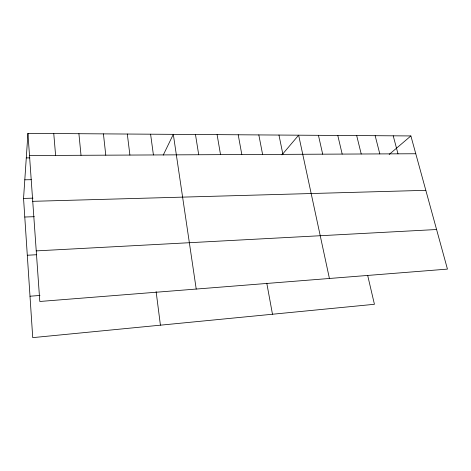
<?xml version="1.0" encoding="UTF-8"?>
<svg xmlns="http://www.w3.org/2000/svg" width="471" height="471" viewBox="0 0 471 471"><rect width="100%" height="100%" fill="white"/><g stroke="black" fill="none" stroke-linecap="round" stroke-linejoin="round"><path stroke-width="0.71" d="M367.674 275.417L374.433 304.29L32.734 337.63L23.55 198.415L27.936 133.37L410.883 135.936L447.45 269.106L39.811 301.475L27.936 133.37M163.225 155.13L173.31 134.347L196.219 289.059M281.97 154.859L298.638 135.183L329.423 278.479M389.187 154.441L410.883 135.936M30.003 296.218L39.982 295.458M27.3 255.247L36.697 254.723M36.238 250.89L436.582 229.518M24.78 217.025L34.324 216.684M32.734 201.323L425.819 190.325M23.55 198.415L33.011 198.161M24.804 179.804L31.327 179.692M29.502 155.524L415.775 153.752M26.282 157.897L29.926 157.873M393.22 135.819L398.001 153.834M375.157 135.695L379.814 153.917M356.682 135.571L361.216 153.999M337.784 135.448L342.176 154.088M318.437 135.318L322.688 154.176M278.962 135.053L282.906 154.358M258.826 134.918L262.606 154.453M266.786 283.212L272.479 314.234M238.208 134.777L241.817 154.547M217.096 134.635L220.528 154.647M195.471 134.494L198.709 154.747M150.59 134.194L153.416 154.953M156.119 291.59L160.423 325.173M127.305 134.035L129.902 155.065M103.42 133.876L105.781 155.171M78.91 133.711L81.018 155.289M53.759 133.546L55.602 155.401"/></g></svg>
